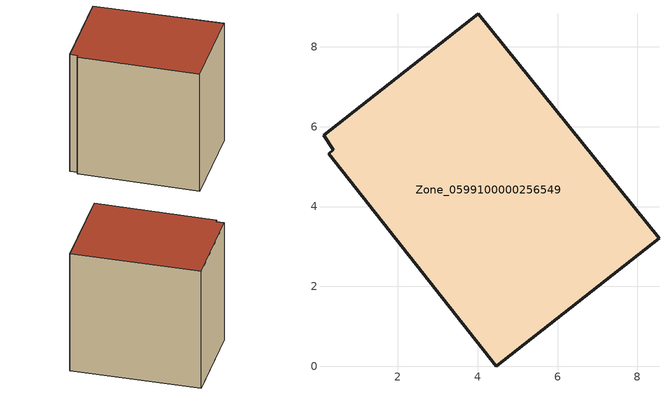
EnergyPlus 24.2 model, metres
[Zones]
Zone_0599100000256549
 floor ground (C_G): 0.14,5.78 4.01,8.83 8.54,3.2 4.47,0 0.28,5.32 0.38,5.43 z0
 wall outside (C_F): 4.47,0 8.54,3.2 4.01,8.83 0.14,5.78 0.38,5.43 0.28,5.32 4.47,0 z0:7.43
 roof outside (C_R): 4.01,8.83 0.14,5.78 0.38,5.43 0.28,5.32 4.47,0 8.54,3.2 z7.43
[BUILDING]
Pand.0599100000256549: North Axis=0; Terrain=City; Loads Convergence Tolerance Value=0.04; Temperature Convergence Tolerance Value=0.4; Solar Distribution=FullExterior; Maximum Number of Warmup Days=25; Minimum Number of Warmup Days=1
[Site:Location]
Rotterdam.The.Hague.AP_ZH_NLD Design_Conditions: Latitude=51.96; Longitude=4.45; Time Zone=1; Elevation=-4.5
[SITE:GROUNDTEMPERATURE:BUILDINGSURFACE]
18, 18, 18, 18, 18, 18, 18, 18, 18, 18, 18, 18
[MATERIAL] Thermal Absorptance=0.9; Solar Absorptance=0.7; Visible Absorptance=0.7
Name | Roughness | Thickness | Conductivity | Density | Specific Heat
G.TC.1946 | MediumSmooth | 0.15 | 1 | 540 | 1210
F.TC.1946 | Rough | 0.3 | 0.857143 | 1920 | 840
R.TC.1946 | MediumRough | 0.2 | 0.909091 | 1500 | 1000
[CONSTRUCTION]
C_G: G.TC.1946
C_F: F.TC.1946
C_R: R.TC.1946
[ZONE]
Zone_0599100000256549: Type=1; Multiplier=1; Ceiling Height=Autocalculate; Volume=Autocalculate; Floor Area=autocalculate; Part of Total Floor Area=Yes
[ZONEINFILTRATION:DESIGNFLOWRATE]
Infil_Zone_0599100000256549: Zone or ZoneList or Space or SpaceList=Zone_0599100000256549; Schedule=AlwaysOn; Design Flow Rate Calculation Method=Flow/Area; Flow Rate per Floor Area=0.003; Constant Term Coefficient=1; Temperature Term Coefficient=0; Velocity Term Coefficient=0; Velocity Squared Term Coefficient=0
[HVACTEMPLATE:ZONE:IDEALLOADSAIRSYSTEM]
Zone_0599100000256549: Maximum Heating Supply Air Temperature=50; Minimum Cooling Supply Air Temperature=13; Maximum Heating Supply Air Humidity Ratio=0.0156; Minimum Cooling Supply Air Humidity Ratio=0.0077; Heating Limit=NoLimit; Cooling Limit=NoLimit; Dehumidification Control Type=ConstantSensibleHeatRatio; Cooling Sensible Heat Ratio=0.7; Dehumidification Setpoint=60; Humidification Control Type=None; Humidification Setpoint=30; Outdoor Air Method=None; Outdoor Air Flow Rate per Person=0.00944; Outdoor Air Flow Rate per Zone Floor Area=0; Outdoor Air Flow Rate per Zone=0; Demand Controlled Ventilation Type=None; Outdoor Air Economizer Type=NoEconomizer; Heat Recovery Type=None; Sensible Heat Recovery Effectiveness=0.7; Latent Heat Recovery Effectiveness=0.65
[ZONECONTROL:THERMOSTAT]
ThermostatControl_Zone_0599100000256549: Zone or ZoneList=Zone_0599100000256549; Control Type Schedule=DualSetpointControlType; Control 1=Thermostat_Zone_0599100000256549; Temperature Difference Between Cutout And Setpoint=0
[THERMOSTATSETPOINT:DUALSETPOINT]
Thermostat_Zone_0599100000256549: Heating Setpoint Temperature Schedule=HeatingSetpoint_Zone_0599100000256549; Cooling Setpoint Temperature Schedule=CoolingSetpoint_Zone_0599100000256549
[SCHEDULE:COMPACT]
HeatingSetpoint_Zone_0599100000256549: Through: 12/31, For: AllDays, Until: 24:00, 21
CoolingSetpoint_Zone_0599100000256549: Through: 12/31, For: AllDays, Until: 24:00, 24
DualSetpointControlType: Through: 12/31, For: AllDays, Until: 24:00, 4
AlwaysOn: Through: 12/31, For: AllDays, Until: 24:00, 1
